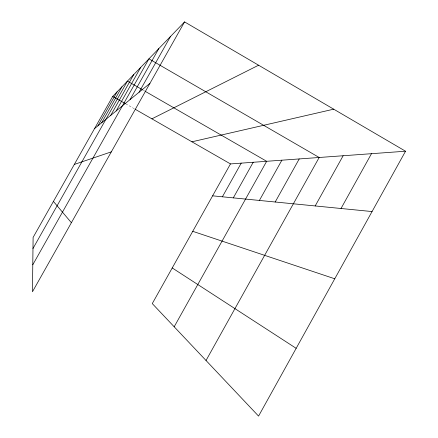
<?xml version="1.0" encoding="UTF-8"?>
<svg xmlns="http://www.w3.org/2000/svg" width="438" height="438" viewBox="0 0 438 438"><rect width="100%" height="100%" fill="white"/><g stroke="black" fill="none" stroke-linecap="round" stroke-linejoin="round"><path stroke-width="0.33" stroke-dasharray="2.19 1.64" d="M125.788 103.861L134.69 108.969M143.308 90.233L144.48 90.912"/><path stroke-width="0.66" d="M315.185 205.948L343.129 155.747M341.01 208.499L371.473 153.694M405.539 151.219L258.562 416.1L152.276 303.589L230.476 163.921L405.539 151.219L184.573 21.9L112.736 96.371L33.107 237.418L32.461 291.768L184.573 21.9M174.182 326.781L266.665 161.293L145.066 91.252M259.4 200.445L281.88 160.193M275.195 202.006L299.225 158.934M206.03 360.49L319.171 157.488L148.942 58.834L32.784 264.76M222.389 196.793L241.223 163.139M233.301 197.872L253.208 162.274M97.909 125.848L117.099 91.849M101.665 122.777L121.978 86.79M32.976 248.521L127.458 81.107L142.722 89.899M110.677 115.418L133.672 74.668M116.141 110.956L140.762 67.315M130.037 99.607L158.786 48.629M139.054 92.248L170.475 36.513M94.542 128.591L149.927 83.368M151.898 118.84L258.59 65.218M74.312 164.425L111.329 151.855M191.926 141.803L333.707 109.182M212.611 195.83L372.054 211.559M192.742 231.313L334.752 278.782M112.736 96.371L125.197 103.521M135.282 109.308L230.476 163.921M172.233 267.952L296.165 348.325M53.425 201.425L71.389 222.707"/></g></svg>
